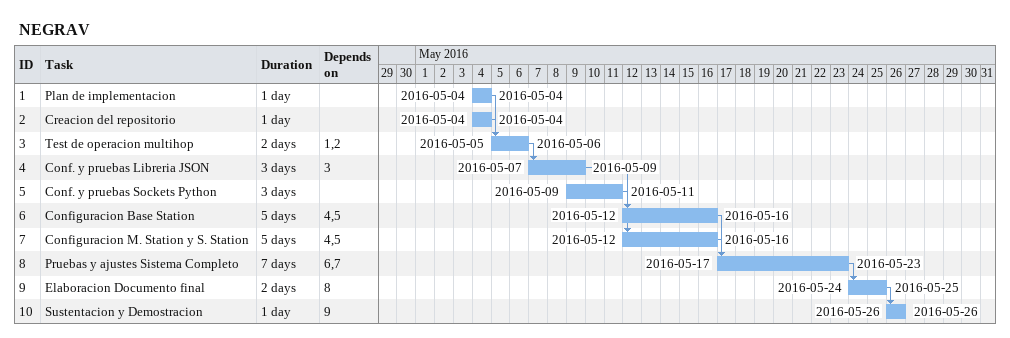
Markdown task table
NEGRAV

| ID | Task | Duration | Start | Finish | Predecessors |
|---|---|---|---|---|---|
| 1 | Plan de implementacion | 1d | 2016-05-04 | 2016-05-04 |  |
| 2 | Creacion del repositorio | 1d | 2016-05-04 | 2016-05-04 |  |
| 3 | Test de operacion multihop | 2d | 2016-05-05 | 2016-05-06 | 1, 2 |
| 4 | Conf. y pruebas Libreria JSON | 3d | 2016-05-07 | 2016-05-09 | 3 |
| 5 | Conf. y pruebas Sockets Python | 3d | 2016-05-09 | 2016-05-11 |  |
| 6 | Configuracion Base Station | 5d | 2016-05-12 | 2016-05-16 | 4, 5 |
| 7 | Configuracion M. Station y S. Station | 5d | 2016-05-12 | 2016-05-16 | 4, 5 |
| 8 | Pruebas y ajustes Sistema Completo | 7d | 2016-05-17 | 2016-05-23 | 6, 7 |
| 9 | Elaboracion Documento final | 2d | 2016-05-24 | 2016-05-25 | 8 |
| 10 | Sustentacion y Demostracion | 1d | 2016-05-26 | 2016-05-26 | 9 |
